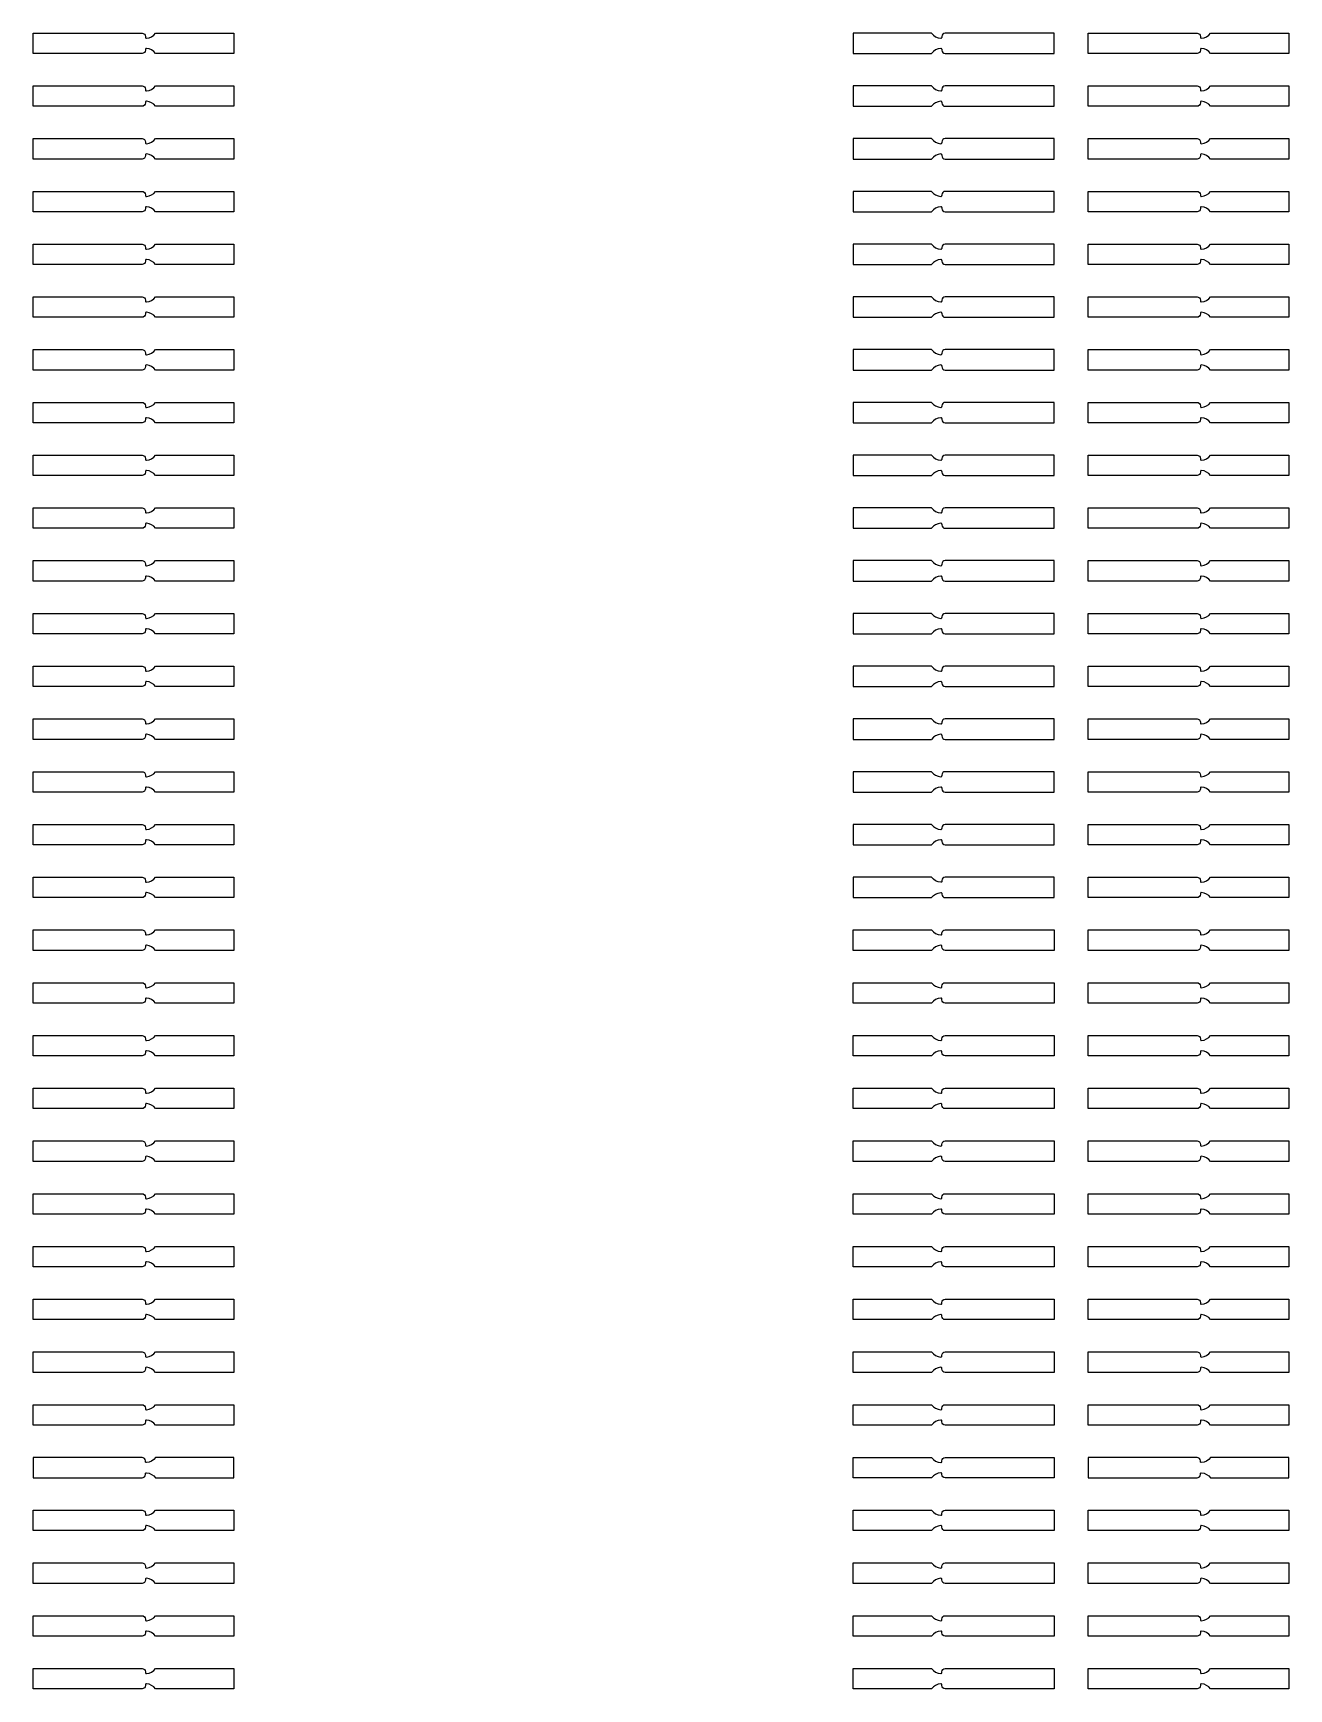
# Model space of a CAD drawing. Extents: x 15393 to 105743, y 58698 to 87977.
# Drawn here: x 56979.3 to 57348.3, y 59186.5 to 59673 of the extents above; entities that cross this region are included whole.
import ezdxf

# ---------------------------------------------------------------- set-up
doc = ezdxf.new("R2010")
doc.units = 13
doc.header["$MEASUREMENT"] = 0
doc.layers.add('Trap Layer', color=80, linetype='Continuous')

# ---------------------------------------------------------------- blocks, each defined once
blk = doc.blocks.new('*U127')
at = {"layer": 'Trap Layer'}
for p, q in [((2.5, 3), (-29.5, 3)), ((-29.5, 3), (-29.5, -3)), ((3.5, 1.76), (3.5, 2)), ((29.5, 3), (6.5, 3)), ((29.5, -3), (29.5, 3)), ((-29.5, -3), (2.5, -3)), ((3.5, -2), (3.5, -1.76)), ((6.5, -3), (29.5, -3))]:
    blk.add_line(p, q, dxfattribs=at)
for centre, radius, start, end in [((2.5, 2), 1, 0, 90), ((3.75, 1.76), 0.25, 180, 274.096), ((3.5, 5.25), 3.75, 274.096, 323.1301), ((2.5, -2), 1, 270, 0), ((3.75, -1.76), 0.25, 85.904, 180), ((3.5, -5.25), 3.75, 36.8699, 85.904)]:
    blk.add_arc(centre, radius, start, end, dxfattribs=at)
blk = doc.blocks.new('*U126')
at = {"layer": 'Trap Layer', "color": 0, "linetype": 'ByBlock', "lineweight": -2, "transparency": 16777216}
for p in [(0, 0), (0, -15.5), (0, -31), (0, -46.5), (0, -62), (0, -77.5), (0, -93), (0, -108.5), (0, -124), (0, -139.5), (0, -155), (0, -170.5), (0, -186), (0, -201.5), (0, -217), (0, -232.5)]:
    blk.add_blockref('*U127', p, dxfattribs=at)

msp = doc.modelspace()

# ---------------------------------------------------------------- linework, layer by layer
at = {"layer": 'Trap Layer'}
for points in [[(57012.58, 59671.54, 0.217277), (57015.31, 59673.03), (57038.31, 59673.03), (57038.31, 59667.03), (57015.31, 59667.03, 0.217277), (57012.58, 59668.52, 0.435311), (57012.31, 59668.27), (57012.31, 59668.03, -0.414214), (57011.31, 59667.03), (56979.31, 59667.03), (56979.31, 59673.03), (57011.31, 59673.03, -0.414214), (57012.31, 59672.03), (57012.31, 59671.79, 0.435311)], [(57322.58, 59671.54, 0.217277), (57325.31, 59673.03), (57348.31, 59673.03), (57348.31, 59667.03), (57325.31, 59667.03, 0.217277), (57322.58, 59668.52, 0.435311), (57322.31, 59668.27), (57322.31, 59668.03, -0.414214), (57321.31, 59667.03), (57289.31, 59667.03), (57289.31, 59673.03), (57321.31, 59673.03, -0.414214), (57322.31, 59672.03), (57322.31, 59671.79, 0.435311)], [(57012.58, 59656.04, 0.217277), (57015.31, 59657.53), (57038.31, 59657.53), (57038.31, 59651.53), (57015.31, 59651.53, 0.217277), (57012.58, 59653.02, 0.435311), (57012.31, 59652.77), (57012.31, 59652.53, -0.414214), (57011.31, 59651.53), (56979.31, 59651.53), (56979.31, 59657.53), (57011.31, 59657.53, -0.414214), (57012.31, 59656.53), (57012.31, 59656.29, 0.435311)], [(57322.58, 59656.04, 0.217277), (57325.31, 59657.53), (57348.31, 59657.53), (57348.31, 59651.53), (57325.31, 59651.53, 0.217277), (57322.58, 59653.02, 0.435311), (57322.31, 59652.77), (57322.31, 59652.53, -0.414214), (57321.31, 59651.53), (57289.31, 59651.53), (57289.31, 59657.53), (57321.31, 59657.53, -0.414214), (57322.31, 59656.53), (57322.31, 59656.29, 0.435311)], [(57012.58, 59640.54, 0.217277), (57015.31, 59642.03), (57038.31, 59642.03), (57038.31, 59636.03), (57015.31, 59636.03, 0.217277), (57012.58, 59637.52, 0.435311), (57012.31, 59637.27), (57012.31, 59637.03, -0.414214), (57011.31, 59636.03), (56979.31, 59636.03), (56979.31, 59642.03), (57011.31, 59642.03, -0.414214), (57012.31, 59641.03), (57012.31, 59640.79, 0.435311)], [(57322.58, 59640.54, 0.217277), (57325.31, 59642.03), (57348.31, 59642.03), (57348.31, 59636.03), (57325.31, 59636.03, 0.217277), (57322.58, 59637.52, 0.435311), (57322.31, 59637.27), (57322.31, 59637.03, -0.414214), (57321.31, 59636.03), (57289.31, 59636.03), (57289.31, 59642.03), (57321.31, 59642.03, -0.414214), (57322.31, 59641.03), (57322.31, 59640.79, 0.435311)], [(57012.58, 59625.04, 0.217277), (57015.31, 59626.53), (57038.31, 59626.53), (57038.31, 59620.53), (57015.31, 59620.53, 0.217277), (57012.58, 59622.02, 0.435311), (57012.31, 59621.77), (57012.31, 59621.53, -0.414214), (57011.31, 59620.53), (56979.31, 59620.53), (56979.31, 59626.53), (57011.31, 59626.53, -0.414214), (57012.31, 59625.53), (57012.31, 59625.29, 0.435311)], [(57322.58, 59625.04, 0.217277), (57325.31, 59626.53), (57348.31, 59626.53), (57348.31, 59620.53), (57325.31, 59620.53, 0.217277), (57322.58, 59622.02, 0.435311), (57322.31, 59621.77), (57322.31, 59621.53, -0.414214), (57321.31, 59620.53), (57289.31, 59620.53), (57289.31, 59626.53), (57321.31, 59626.53, -0.414214), (57322.31, 59625.53), (57322.31, 59625.29, 0.435311)], [(57012.58, 59609.54, 0.217277), (57015.31, 59611.03), (57038.31, 59611.03), (57038.31, 59605.03), (57015.31, 59605.03, 0.217277), (57012.58, 59606.52, 0.435311), (57012.31, 59606.27), (57012.31, 59606.03, -0.414214), (57011.31, 59605.03), (56979.31, 59605.03), (56979.31, 59611.03), (57011.31, 59611.03, -0.414214), (57012.31, 59610.03), (57012.31, 59609.79, 0.435311)], [(57322.58, 59609.54, 0.217277), (57325.31, 59611.03), (57348.31, 59611.03), (57348.31, 59605.03), (57325.31, 59605.03, 0.217277), (57322.58, 59606.52, 0.435311), (57322.31, 59606.27), (57322.31, 59606.03, -0.414214), (57321.31, 59605.03), (57289.31, 59605.03), (57289.31, 59611.03), (57321.31, 59611.03, -0.414214), (57322.31, 59610.03), (57322.31, 59609.79, 0.435311)], [(57012.58, 59594.04, 0.217277), (57015.31, 59595.53), (57038.31, 59595.53), (57038.31, 59589.53), (57015.31, 59589.53, 0.217277), (57012.58, 59591.02, 0.435311), (57012.31, 59590.77), (57012.31, 59590.53, -0.414214), (57011.31, 59589.53), (56979.31, 59589.53), (56979.31, 59595.53), (57011.31, 59595.53, -0.414214), (57012.31, 59594.53), (57012.31, 59594.29, 0.435311)], [(57322.58, 59594.04, 0.217277), (57325.31, 59595.53), (57348.31, 59595.53), (57348.31, 59589.53), (57325.31, 59589.53, 0.217277), (57322.58, 59591.02, 0.435311), (57322.31, 59590.77), (57322.31, 59590.53, -0.414214), (57321.31, 59589.53), (57289.31, 59589.53), (57289.31, 59595.53), (57321.31, 59595.53, -0.414214), (57322.31, 59594.53), (57322.31, 59594.29, 0.435311)], [(57012.58, 59578.54, 0.217277), (57015.31, 59580.03), (57038.31, 59580.03), (57038.31, 59574.03), (57015.31, 59574.03, 0.217277), (57012.58, 59575.52, 0.435311), (57012.31, 59575.27), (57012.31, 59575.03, -0.414214), (57011.31, 59574.03), (56979.31, 59574.03), (56979.31, 59580.03), (57011.31, 59580.03, -0.414214), (57012.31, 59579.03), (57012.31, 59578.79, 0.435311)], [(57322.58, 59578.54, 0.217277), (57325.31, 59580.03), (57348.31, 59580.03), (57348.31, 59574.03), (57325.31, 59574.03, 0.217277), (57322.58, 59575.52, 0.435311), (57322.31, 59575.27), (57322.31, 59575.03, -0.414214), (57321.31, 59574.03), (57289.31, 59574.03), (57289.31, 59580.03), (57321.31, 59580.03, -0.414214), (57322.31, 59579.03), (57322.31, 59578.79, 0.435311)], [(57012.58, 59563.04, 0.217277), (57015.31, 59564.53), (57038.31, 59564.53), (57038.31, 59558.53), (57015.31, 59558.53, 0.217277), (57012.58, 59560.02, 0.435311), (57012.31, 59559.77), (57012.31, 59559.53, -0.414214), (57011.31, 59558.53), (56979.31, 59558.53), (56979.31, 59564.53), (57011.31, 59564.53, -0.414214), (57012.31, 59563.53), (57012.31, 59563.29, 0.435311)], [(57322.58, 59563.04, 0.217277), (57325.31, 59564.53), (57348.31, 59564.53), (57348.31, 59558.53), (57325.31, 59558.53, 0.217277), (57322.58, 59560.02, 0.435311), (57322.31, 59559.77), (57322.31, 59559.53, -0.414214), (57321.31, 59558.53), (57289.31, 59558.53), (57289.31, 59564.53), (57321.31, 59564.53, -0.414214), (57322.31, 59563.53), (57322.31, 59563.29, 0.435311)], [(57012.58, 59547.54, 0.217277), (57015.31, 59549.03), (57038.31, 59549.03), (57038.31, 59543.03), (57015.31, 59543.03, 0.217277), (57012.58, 59544.52, 0.435311), (57012.31, 59544.27), (57012.31, 59544.03, -0.414214), (57011.31, 59543.03), (56979.31, 59543.03), (56979.31, 59549.03), (57011.31, 59549.03, -0.414214), (57012.31, 59548.03), (57012.31, 59547.79, 0.435311)], [(57322.58, 59547.54, 0.217277), (57325.31, 59549.03), (57348.31, 59549.03), (57348.31, 59543.03), (57325.31, 59543.03, 0.217277), (57322.58, 59544.52, 0.435311), (57322.31, 59544.27), (57322.31, 59544.03, -0.414214), (57321.31, 59543.03), (57289.31, 59543.03), (57289.31, 59549.03), (57321.31, 59549.03, -0.414214), (57322.31, 59548.03), (57322.31, 59547.79, 0.435311)], [(57012.58, 59532.04, 0.217277), (57015.31, 59533.53), (57038.31, 59533.53), (57038.31, 59527.53), (57015.31, 59527.53, 0.217277), (57012.58, 59529.02, 0.435311), (57012.31, 59528.77), (57012.31, 59528.53, -0.414214), (57011.31, 59527.53), (56979.31, 59527.53), (56979.31, 59533.53), (57011.31, 59533.53, -0.414214), (57012.31, 59532.53), (57012.31, 59532.29, 0.435311)], [(57322.58, 59532.04, 0.217277), (57325.31, 59533.53), (57348.31, 59533.53), (57348.31, 59527.53), (57325.31, 59527.53, 0.217277), (57322.58, 59529.02, 0.435311), (57322.31, 59528.77), (57322.31, 59528.53, -0.414214), (57321.31, 59527.53), (57289.31, 59527.53), (57289.31, 59533.53), (57321.31, 59533.53, -0.414214), (57322.31, 59532.53), (57322.31, 59532.29, 0.435311)], [(57012.58, 59516.54, 0.217277), (57015.31, 59518.03), (57038.31, 59518.03), (57038.31, 59512.03), (57015.31, 59512.03, 0.217277), (57012.58, 59513.52, 0.435311), (57012.31, 59513.27), (57012.31, 59513.03, -0.414214), (57011.31, 59512.03), (56979.31, 59512.03), (56979.31, 59518.03), (57011.31, 59518.03, -0.414214), (57012.31, 59517.03), (57012.31, 59516.79, 0.435311)], [(57322.58, 59516.54, 0.217277), (57325.31, 59518.03), (57348.31, 59518.03), (57348.31, 59512.03), (57325.31, 59512.03, 0.217277), (57322.58, 59513.52, 0.435311), (57322.31, 59513.27), (57322.31, 59513.03, -0.414214), (57321.31, 59512.03), (57289.31, 59512.03), (57289.31, 59518.03), (57321.31, 59518.03, -0.414214), (57322.31, 59517.03), (57322.31, 59516.79, 0.435311)], [(57012.58, 59501.04, 0.217277), (57015.31, 59502.53), (57038.31, 59502.53), (57038.31, 59496.53), (57015.31, 59496.53, 0.217277), (57012.58, 59498.02, 0.435311), (57012.31, 59497.77), (57012.31, 59497.53, -0.414214), (57011.31, 59496.53), (56979.31, 59496.53), (56979.31, 59502.53), (57011.31, 59502.53, -0.414214), (57012.31, 59501.53), (57012.31, 59501.29, 0.435311)], [(57322.58, 59501.04, 0.217277), (57325.31, 59502.53), (57348.31, 59502.53), (57348.31, 59496.53), (57325.31, 59496.53, 0.217277), (57322.58, 59498.02, 0.435311), (57322.31, 59497.77), (57322.31, 59497.53, -0.414214), (57321.31, 59496.53), (57289.31, 59496.53), (57289.31, 59502.53), (57321.31, 59502.53, -0.414214), (57322.31, 59501.53), (57322.31, 59501.29, 0.435311)], [(57012.58, 59485.54, 0.217277), (57015.31, 59487.03), (57038.31, 59487.03), (57038.31, 59481.03), (57015.31, 59481.03, 0.217277), (57012.58, 59482.52, 0.435311), (57012.31, 59482.27), (57012.31, 59482.03, -0.414214), (57011.31, 59481.03), (56979.31, 59481.03), (56979.31, 59487.03), (57011.31, 59487.03, -0.414214), (57012.31, 59486.03), (57012.31, 59485.79, 0.435311)], [(57322.58, 59485.54, 0.217277), (57325.31, 59487.03), (57348.31, 59487.03), (57348.31, 59481.03), (57325.31, 59481.03, 0.217277), (57322.58, 59482.52, 0.435311), (57322.31, 59482.27), (57322.31, 59482.03, -0.414214), (57321.31, 59481.03), (57289.31, 59481.03), (57289.31, 59487.03), (57321.31, 59487.03, -0.414214), (57322.31, 59486.03), (57322.31, 59485.79, 0.435311)], [(57012.58, 59470.04, 0.217277), (57015.31, 59471.53), (57038.31, 59471.53), (57038.31, 59465.53), (57015.31, 59465.53, 0.217277), (57012.58, 59467.02, 0.435311), (57012.31, 59466.77), (57012.31, 59466.53, -0.414214), (57011.31, 59465.53), (56979.31, 59465.53), (56979.31, 59471.53), (57011.31, 59471.53, -0.414214), (57012.31, 59470.53), (57012.31, 59470.29, 0.435311)], [(57322.58, 59470.04, 0.217277), (57325.31, 59471.53), (57348.31, 59471.53), (57348.31, 59465.53), (57325.31, 59465.53, 0.217277), (57322.58, 59467.02, 0.435311), (57322.31, 59466.77), (57322.31, 59466.53, -0.414214), (57321.31, 59465.53), (57289.31, 59465.53), (57289.31, 59471.53), (57321.31, 59471.53, -0.414214), (57322.31, 59470.53), (57322.31, 59470.29, 0.435311)], [(57012.58, 59454.54, 0.217277), (57015.31, 59456.03), (57038.31, 59456.03), (57038.31, 59450.03), (57015.31, 59450.03, 0.217277), (57012.58, 59451.52, 0.435311), (57012.31, 59451.27), (57012.31, 59451.03, -0.414214), (57011.31, 59450.03), (56979.31, 59450.03), (56979.31, 59456.03), (57011.31, 59456.03, -0.414214), (57012.31, 59455.03), (57012.31, 59454.79, 0.435311)], [(57322.58, 59454.54, 0.217277), (57325.31, 59456.03), (57348.31, 59456.03), (57348.31, 59450.03), (57325.31, 59450.03, 0.217277), (57322.58, 59451.52, 0.435311), (57322.31, 59451.27), (57322.31, 59451.03, -0.414214), (57321.31, 59450.03), (57289.31, 59450.03), (57289.31, 59456.03), (57321.31, 59456.03, -0.414214), (57322.31, 59455.03), (57322.31, 59454.79, 0.435311)], [(57012.58, 59439.04, 0.217277), (57015.31, 59440.53), (57038.31, 59440.53), (57038.31, 59434.53), (57015.31, 59434.53, 0.217277), (57012.58, 59436.02, 0.435311), (57012.31, 59435.77), (57012.31, 59435.53, -0.414214), (57011.31, 59434.53), (56979.31, 59434.53), (56979.31, 59440.53), (57011.31, 59440.53, -0.414214), (57012.31, 59439.53), (57012.31, 59439.29, 0.435311)], [(57322.58, 59439.04, 0.217277), (57325.31, 59440.53), (57348.31, 59440.53), (57348.31, 59434.53), (57325.31, 59434.53, 0.217277), (57322.58, 59436.02, 0.435311), (57322.31, 59435.77), (57322.31, 59435.53, -0.414214), (57321.31, 59434.53), (57289.31, 59434.53), (57289.31, 59440.53), (57321.31, 59440.53, -0.414214), (57322.31, 59439.53), (57322.31, 59439.29, 0.435311)], [(57012.58, 59423.54, 0.217277), (57015.31, 59425.03), (57038.31, 59425.03), (57038.31, 59419.03), (57015.31, 59419.03, 0.217277), (57012.58, 59420.52, 0.435311), (57012.31, 59420.27), (57012.31, 59420.03, -0.414214), (57011.31, 59419.03), (56979.31, 59419.03), (56979.31, 59425.03), (57011.31, 59425.03, -0.414214), (57012.31, 59424.03), (57012.31, 59423.79, 0.435311)], [(57246.31, 59423.79, -0.435311), (57246.04, 59423.54, -0.217277), (57243.31, 59425.03), (57220.31, 59425.03), (57220.31, 59419.03), (57243.31, 59419.03, -0.217277), (57246.04, 59420.52, -0.435311), (57246.31, 59420.27), (57246.31, 59420.03, 0.414214), (57247.31, 59419.03), (57279.31, 59419.03), (57279.31, 59425.03), (57247.31, 59425.03, 0.414214), (57246.31, 59424.03)], [(57322.58, 59423.54, 0.217277), (57325.31, 59425.03), (57348.31, 59425.03), (57348.31, 59419.03), (57325.31, 59419.03, 0.217277), (57322.58, 59420.52, 0.435311), (57322.31, 59420.27), (57322.31, 59420.03, -0.414214), (57321.31, 59419.03), (57289.31, 59419.03), (57289.31, 59425.03), (57321.31, 59425.03, -0.414214), (57322.31, 59424.03), (57322.31, 59423.79, 0.435311)], [(57012.58, 59408.04, 0.217277), (57015.31, 59409.53), (57038.31, 59409.53), (57038.31, 59403.53), (57015.31, 59403.53, 0.217277), (57012.58, 59405.02, 0.435311), (57012.31, 59404.77), (57012.31, 59404.53, -0.414214), (57011.31, 59403.53), (56979.31, 59403.53), (56979.31, 59409.53), (57011.31, 59409.53, -0.414214), (57012.31, 59408.53), (57012.31, 59408.29, 0.435311)], [(57246.04, 59405.02, 0.217277), (57243.31, 59403.53), (57220.31, 59403.53), (57220.31, 59409.53), (57243.31, 59409.53, 0.217277), (57246.04, 59408.04, 0.435311), (57246.31, 59408.29), (57246.31, 59408.53, -0.414214), (57247.31, 59409.53), (57279.31, 59409.53), (57279.31, 59403.53), (57247.31, 59403.53, -0.414214), (57246.31, 59404.53), (57246.31, 59404.77, 0.435311)], [(57322.58, 59408.04, 0.217277), (57325.31, 59409.53), (57348.31, 59409.53), (57348.31, 59403.53), (57325.31, 59403.53, 0.217277), (57322.58, 59405.02, 0.435311), (57322.31, 59404.77), (57322.31, 59404.53, -0.414214), (57321.31, 59403.53), (57289.31, 59403.53), (57289.31, 59409.53), (57321.31, 59409.53, -0.414214), (57322.31, 59408.53), (57322.31, 59408.29, 0.435311)], [(57012.58, 59392.54, 0.217277), (57015.31, 59394.03), (57038.31, 59394.03), (57038.31, 59388.03), (57015.31, 59388.03, 0.217277), (57012.58, 59389.52, 0.435311), (57012.31, 59389.27), (57012.31, 59389.03, -0.414214), (57011.31, 59388.03), (56979.31, 59388.03), (56979.31, 59394.03), (57011.31, 59394.03, -0.414214), (57012.31, 59393.03), (57012.31, 59392.79, 0.435311)], [(57246.04, 59389.52, 0.217277), (57243.31, 59388.03), (57220.31, 59388.03), (57220.31, 59394.03), (57243.31, 59394.03, 0.217277), (57246.04, 59392.54, 0.435311), (57246.31, 59392.79), (57246.31, 59393.03, -0.414214), (57247.31, 59394.03), (57279.31, 59394.03), (57279.31, 59388.03), (57247.31, 59388.03, -0.414214), (57246.31, 59389.03), (57246.31, 59389.27, 0.435311)], [(57322.58, 59392.54, 0.217277), (57325.31, 59394.03), (57348.31, 59394.03), (57348.31, 59388.03), (57325.31, 59388.03, 0.217277), (57322.58, 59389.52, 0.435311), (57322.31, 59389.27), (57322.31, 59389.03, -0.414214), (57321.31, 59388.03), (57289.31, 59388.03), (57289.31, 59394.03), (57321.31, 59394.03, -0.414214), (57322.31, 59393.03), (57322.31, 59392.79, 0.435311)], [(57012.58, 59377.04, 0.217277), (57015.31, 59378.53), (57038.31, 59378.53), (57038.31, 59372.53), (57015.31, 59372.53, 0.217277), (57012.58, 59374.02, 0.435311), (57012.31, 59373.77), (57012.31, 59373.53, -0.414214), (57011.31, 59372.53), (56979.31, 59372.53), (56979.31, 59378.53), (57011.31, 59378.53, -0.414214), (57012.31, 59377.53), (57012.31, 59377.29, 0.435311)], [(57246.04, 59374.02, 0.217277), (57243.31, 59372.53), (57220.31, 59372.53), (57220.31, 59378.53), (57243.31, 59378.53, 0.217277), (57246.04, 59377.04, 0.435311), (57246.31, 59377.29), (57246.31, 59377.53, -0.414214), (57247.31, 59378.53), (57279.31, 59378.53), (57279.31, 59372.53), (57247.31, 59372.53, -0.414214), (57246.31, 59373.53), (57246.31, 59373.77, 0.435311)], [(57322.58, 59377.04, 0.217277), (57325.31, 59378.53), (57348.31, 59378.53), (57348.31, 59372.53), (57325.31, 59372.53, 0.217277), (57322.58, 59374.02, 0.435311), (57322.31, 59373.77), (57322.31, 59373.53, -0.414214), (57321.31, 59372.53), (57289.31, 59372.53), (57289.31, 59378.53), (57321.31, 59378.53, -0.414214), (57322.31, 59377.53), (57322.31, 59377.29, 0.435311)], [(57012.58, 59361.54, 0.217277), (57015.31, 59363.03), (57038.31, 59363.03), (57038.31, 59357.03), (57015.31, 59357.03, 0.217277), (57012.58, 59358.52, 0.435311), (57012.31, 59358.27), (57012.31, 59358.03, -0.414214), (57011.31, 59357.03), (56979.31, 59357.03), (56979.31, 59363.03), (57011.31, 59363.03, -0.414214), (57012.31, 59362.03), (57012.31, 59361.79, 0.435311)], [(57246.04, 59358.52, 0.217277), (57243.31, 59357.03), (57220.31, 59357.03), (57220.31, 59363.03), (57243.31, 59363.03, 0.217277), (57246.04, 59361.54, 0.435311), (57246.31, 59361.79), (57246.31, 59362.03, -0.414214), (57247.31, 59363.03), (57279.31, 59363.03), (57279.31, 59357.03), (57247.31, 59357.03, -0.414214), (57246.31, 59358.03), (57246.31, 59358.27, 0.435311)], [(57322.58, 59361.54, 0.217277), (57325.31, 59363.03), (57348.31, 59363.03), (57348.31, 59357.03), (57325.31, 59357.03, 0.217277), (57322.58, 59358.52, 0.435311), (57322.31, 59358.27), (57322.31, 59358.03, -0.414214), (57321.31, 59357.03), (57289.31, 59357.03), (57289.31, 59363.03), (57321.31, 59363.03, -0.414214), (57322.31, 59362.03), (57322.31, 59361.79, 0.435311)], [(57012.58, 59346.04, 0.217277), (57015.31, 59347.53), (57038.31, 59347.53), (57038.31, 59341.53), (57015.31, 59341.53, 0.217277), (57012.58, 59343.02, 0.435311), (57012.31, 59342.77), (57012.31, 59342.53, -0.414214), (57011.31, 59341.53), (56979.31, 59341.53), (56979.31, 59347.53), (57011.31, 59347.53, -0.414214), (57012.31, 59346.53), (57012.31, 59346.29, 0.435311)], [(57246.04, 59343.02, 0.217277), (57243.31, 59341.53), (57220.31, 59341.53), (57220.31, 59347.53), (57243.31, 59347.53, 0.217277), (57246.04, 59346.04, 0.435311), (57246.31, 59346.29), (57246.31, 59346.53, -0.414214), (57247.31, 59347.53), (57279.31, 59347.53), (57279.31, 59341.53), (57247.31, 59341.53, -0.414214), (57246.31, 59342.53), (57246.31, 59342.77, 0.435311)], [(57322.58, 59346.04, 0.217277), (57325.31, 59347.53), (57348.31, 59347.53), (57348.31, 59341.53), (57325.31, 59341.53, 0.217277), (57322.58, 59343.02, 0.435311), (57322.31, 59342.77), (57322.31, 59342.53, -0.414214), (57321.31, 59341.53), (57289.31, 59341.53), (57289.31, 59347.53), (57321.31, 59347.53, -0.414214), (57322.31, 59346.53), (57322.31, 59346.29, 0.435311)], [(57012.58, 59330.54, 0.217277), (57015.31, 59332.03), (57038.31, 59332.03), (57038.31, 59326.03), (57015.31, 59326.03, 0.217277), (57012.58, 59327.52, 0.435311), (57012.31, 59327.27), (57012.31, 59327.03, -0.414214), (57011.31, 59326.03), (56979.31, 59326.03), (56979.31, 59332.03), (57011.31, 59332.03, -0.414214), (57012.31, 59331.03), (57012.31, 59330.79, 0.435311)], [(57246.04, 59327.52, 0.217277), (57243.31, 59326.03), (57220.31, 59326.03), (57220.31, 59332.03), (57243.31, 59332.03, 0.217277), (57246.04, 59330.54, 0.435311), (57246.31, 59330.79), (57246.31, 59331.03, -0.414214), (57247.31, 59332.03), (57279.31, 59332.03), (57279.31, 59326.03), (57247.31, 59326.03, -0.414214), (57246.31, 59327.03), (57246.31, 59327.27, 0.435311)], [(57322.58, 59330.54, 0.217277), (57325.31, 59332.03), (57348.31, 59332.03), (57348.31, 59326.03), (57325.31, 59326.03, 0.217277), (57322.58, 59327.52, 0.435311), (57322.31, 59327.27), (57322.31, 59327.03, -0.414214), (57321.31, 59326.03), (57289.31, 59326.03), (57289.31, 59332.03), (57321.31, 59332.03, -0.414214), (57322.31, 59331.03), (57322.31, 59330.79, 0.435311)], [(57012.58, 59315.04, 0.217277), (57015.31, 59316.53), (57038.31, 59316.53), (57038.31, 59310.53), (57015.31, 59310.53, 0.217277), (57012.58, 59312.02, 0.435311), (57012.31, 59311.77), (57012.31, 59311.53, -0.414214), (57011.31, 59310.53), (56979.31, 59310.53), (56979.31, 59316.53), (57011.31, 59316.53, -0.414214), (57012.31, 59315.53), (57012.31, 59315.29, 0.435311)], [(57246.04, 59312.02, 0.217277), (57243.31, 59310.53), (57220.31, 59310.53), (57220.31, 59316.53), (57243.31, 59316.53, 0.217277), (57246.04, 59315.04, 0.435311), (57246.31, 59315.29), (57246.31, 59315.53, -0.414214), (57247.31, 59316.53), (57279.31, 59316.53), (57279.31, 59310.53), (57247.31, 59310.53, -0.414214), (57246.31, 59311.53), (57246.31, 59311.77, 0.435311)], [(57322.58, 59315.04, 0.217277), (57325.31, 59316.53), (57348.31, 59316.53), (57348.31, 59310.53), (57325.31, 59310.53, 0.217277), (57322.58, 59312.02, 0.435311), (57322.31, 59311.77), (57322.31, 59311.53, -0.414214), (57321.31, 59310.53), (57289.31, 59310.53), (57289.31, 59316.53), (57321.31, 59316.53, -0.414214), (57322.31, 59315.53), (57322.31, 59315.29, 0.435311)], [(57012.58, 59299.54, 0.217277), (57015.31, 59301.03), (57038.31, 59301.03), (57038.31, 59295.03), (57015.31, 59295.03, 0.217277), (57012.58, 59296.52, 0.435311), (57012.31, 59296.27), (57012.31, 59296.03, -0.414214), (57011.31, 59295.03), (56979.31, 59295.03), (56979.31, 59301.03), (57011.31, 59301.03, -0.414214), (57012.31, 59300.03), (57012.31, 59299.79, 0.435311)], [(57246.04, 59296.52, 0.217277), (57243.31, 59295.03), (57220.31, 59295.03), (57220.31, 59301.03), (57243.31, 59301.03, 0.217277), (57246.04, 59299.54, 0.435311), (57246.31, 59299.79), (57246.31, 59300.03, -0.414214), (57247.31, 59301.03), (57279.31, 59301.03), (57279.31, 59295.03), (57247.31, 59295.03, -0.414214), (57246.31, 59296.03), (57246.31, 59296.27, 0.435311)], [(57322.58, 59299.54, 0.217277), (57325.31, 59301.03), (57348.31, 59301.03), (57348.31, 59295.03), (57325.31, 59295.03, 0.217277), (57322.58, 59296.52, 0.435311), (57322.31, 59296.27), (57322.31, 59296.03, -0.414214), (57321.31, 59295.03), (57289.31, 59295.03), (57289.31, 59301.03), (57321.31, 59301.03, -0.414214), (57322.31, 59300.03), (57322.31, 59299.79, 0.435311)], [(57012.58, 59284.04, 0.217277), (57015.31, 59285.53), (57038.31, 59285.53), (57038.31, 59279.53), (57015.31, 59279.53, 0.217277), (57012.58, 59281.02, 0.435311), (57012.31, 59280.77), (57012.31, 59280.53, -0.414214), (57011.31, 59279.53), (56979.31, 59279.53), (56979.31, 59285.53), (57011.31, 59285.53, -0.414214), (57012.31, 59284.53), (57012.31, 59284.29, 0.435311)], [(57246.04, 59281.02, 0.217277), (57243.31, 59279.53), (57220.31, 59279.53), (57220.31, 59285.53), (57243.31, 59285.53, 0.217277), (57246.04, 59284.04, 0.435311), (57246.31, 59284.29), (57246.31, 59284.53, -0.414214), (57247.31, 59285.53), (57279.31, 59285.53), (57279.31, 59279.53), (57247.31, 59279.53, -0.414214), (57246.31, 59280.53), (57246.31, 59280.77, 0.435311)], [(57322.58, 59284.04, 0.217277), (57325.31, 59285.53), (57348.31, 59285.53), (57348.31, 59279.53), (57325.31, 59279.53, 0.217277), (57322.58, 59281.02, 0.435311), (57322.31, 59280.77), (57322.31, 59280.53, -0.414214), (57321.31, 59279.53), (57289.31, 59279.53), (57289.31, 59285.53), (57321.31, 59285.53, -0.414214), (57322.31, 59284.53), (57322.31, 59284.29, 0.435311)], [(57012.58, 59268.54, 0.217277), (57015.31, 59270.03), (57038.31, 59270.03), (57038.31, 59264.03), (57015.31, 59264.03, 0.217277), (57012.58, 59265.52, 0.435311), (57012.31, 59265.27), (57012.31, 59265.03, -0.414214), (57011.31, 59264.03), (56979.31, 59264.03), (56979.31, 59270.03), (57011.31, 59270.03, -0.414214), (57012.31, 59269.03), (57012.31, 59268.79, 0.435311)], [(57246.04, 59265.52, 0.217277), (57243.31, 59264.03), (57220.31, 59264.03), (57220.31, 59270.03), (57243.31, 59270.03, 0.217277), (57246.04, 59268.54, 0.435311), (57246.31, 59268.79), (57246.31, 59269.03, -0.414214), (57247.31, 59270.03), (57279.31, 59270.03), (57279.31, 59264.03), (57247.31, 59264.03, -0.414214), (57246.31, 59265.03), (57246.31, 59265.27, 0.435311)], [(57322.58, 59268.54, 0.217277), (57325.31, 59270.03), (57348.31, 59270.03), (57348.31, 59264.03), (57325.31, 59264.03, 0.217277), (57322.58, 59265.52, 0.435311), (57322.31, 59265.27), (57322.31, 59265.03, -0.414214), (57321.31, 59264.03), (57289.31, 59264.03), (57289.31, 59270.03), (57321.31, 59270.03, -0.414214), (57322.31, 59269.03), (57322.31, 59268.79, 0.435311)], [(57012.58, 59250.02, -0.217277), (57015.31, 59248.53), (57038.31, 59248.53), (57038.31, 59254.53), (57015.31, 59254.53, -0.217277), (57012.58, 59253.04, -0.435311), (57012.31, 59253.29), (57012.31, 59253.53, 0.414214), (57011.31, 59254.53), (56979.31, 59254.53), (56979.31, 59248.53), (57011.31, 59248.53, 0.414214), (57012.31, 59249.53), (57012.31, 59249.77, -0.435311)], [(57246.04, 59250.02, 0.217277), (57243.31, 59248.53), (57220.31, 59248.53), (57220.31, 59254.53), (57243.31, 59254.53, 0.217277), (57246.04, 59253.04, 0.435311), (57246.31, 59253.29), (57246.31, 59253.53, -0.414214), (57247.31, 59254.53), (57279.31, 59254.53), (57279.31, 59248.53), (57247.31, 59248.53, -0.414214), (57246.31, 59249.53), (57246.31, 59249.77, 0.435311)], [(57322.58, 59250.02, -0.217277), (57325.31, 59248.53), (57348.31, 59248.53), (57348.31, 59254.53), (57325.31, 59254.53, -0.217277), (57322.58, 59253.04, -0.435311), (57322.31, 59253.29), (57322.31, 59253.53, 0.414214), (57321.31, 59254.53), (57289.31, 59254.53), (57289.31, 59248.53), (57321.31, 59248.53, 0.414214), (57322.31, 59249.53), (57322.31, 59249.77, -0.435311)], [(57012.58, 59237.54, 0.217277), (57015.31, 59239.03), (57038.31, 59239.03), (57038.31, 59233.03), (57015.31, 59233.03, 0.217277), (57012.58, 59234.52, 0.435311), (57012.31, 59234.27), (57012.31, 59234.03, -0.414214), (57011.31, 59233.03), (56979.31, 59233.03), (56979.31, 59239.03), (57011.31, 59239.03, -0.414214), (57012.31, 59238.03), (57012.31, 59237.79, 0.435311)], [(57246.04, 59234.52, 0.217277), (57243.31, 59233.03), (57220.31, 59233.03), (57220.31, 59239.03), (57243.31, 59239.03, 0.217277), (57246.04, 59237.54, 0.435311), (57246.31, 59237.79), (57246.31, 59238.03, -0.414214), (57247.31, 59239.03), (57279.31, 59239.03), (57279.31, 59233.03), (57247.31, 59233.03, -0.414214), (57246.31, 59234.03), (57246.31, 59234.27, 0.435311)], [(57322.58, 59237.54, 0.217277), (57325.31, 59239.03), (57348.31, 59239.03), (57348.31, 59233.03), (57325.31, 59233.03, 0.217277), (57322.58, 59234.52, 0.435311), (57322.31, 59234.27), (57322.31, 59234.03, -0.414214), (57321.31, 59233.03), (57289.31, 59233.03), (57289.31, 59239.03), (57321.31, 59239.03, -0.414214), (57322.31, 59238.03), (57322.31, 59237.79, 0.435311)], [(57012.58, 59222.04, 0.217277), (57015.31, 59223.53), (57038.31, 59223.53), (57038.31, 59217.53), (57015.31, 59217.53, 0.217277), (57012.58, 59219.02, 0.435311), (57012.31, 59218.77), (57012.31, 59218.53, -0.414214), (57011.31, 59217.53), (56979.31, 59217.53), (56979.31, 59223.53), (57011.31, 59223.53, -0.414214), (57012.31, 59222.53), (57012.31, 59222.29, 0.435311)], [(57246.04, 59219.02, 0.217277), (57243.31, 59217.53), (57220.31, 59217.53), (57220.31, 59223.53), (57243.31, 59223.53, 0.217277), (57246.04, 59222.04, 0.435311), (57246.31, 59222.29), (57246.31, 59222.53, -0.414214), (57247.31, 59223.53), (57279.31, 59223.53), (57279.31, 59217.53), (57247.31, 59217.53, -0.414214), (57246.31, 59218.53), (57246.31, 59218.77, 0.435311)], [(57322.58, 59222.04, 0.217277), (57325.31, 59223.53), (57348.31, 59223.53), (57348.31, 59217.53), (57325.31, 59217.53, 0.217277), (57322.58, 59219.02, 0.435311), (57322.31, 59218.77), (57322.31, 59218.53, -0.414214), (57321.31, 59217.53), (57289.31, 59217.53), (57289.31, 59223.53), (57321.31, 59223.53, -0.414214), (57322.31, 59222.53), (57322.31, 59222.29, 0.435311)], [(57012.58, 59206.54, 0.217277), (57015.31, 59208.03), (57038.31, 59208.03), (57038.31, 59202.03), (57015.31, 59202.03, 0.217277), (57012.58, 59203.52, 0.435311), (57012.31, 59203.27), (57012.31, 59203.03, -0.414214), (57011.31, 59202.03), (56979.31, 59202.03), (56979.31, 59208.03), (57011.31, 59208.03, -0.414214), (57012.31, 59207.03), (57012.31, 59206.79, 0.435311)], [(57246.04, 59203.52, 0.217277), (57243.31, 59202.03), (57220.31, 59202.03), (57220.31, 59208.03), (57243.31, 59208.03, 0.217277), (57246.04, 59206.54, 0.435311), (57246.31, 59206.79), (57246.31, 59207.03, -0.414214), (57247.31, 59208.03), (57279.31, 59208.03), (57279.31, 59202.03), (57247.31, 59202.03, -0.414214), (57246.31, 59203.03), (57246.31, 59203.27, 0.435311)], [(57322.58, 59206.54, 0.217277), (57325.31, 59208.03), (57348.31, 59208.03), (57348.31, 59202.03), (57325.31, 59202.03, 0.217277), (57322.58, 59203.52, 0.435311), (57322.31, 59203.27), (57322.31, 59203.03, -0.414214), (57321.31, 59202.03), (57289.31, 59202.03), (57289.31, 59208.03), (57321.31, 59208.03, -0.414214), (57322.31, 59207.03), (57322.31, 59206.79, 0.435311)], [(57012.58, 59191.04, 0.217277), (57015.31, 59192.53), (57038.31, 59192.53), (57038.31, 59186.53), (57015.31, 59186.53, 0.217277), (57012.58, 59188.02, 0.435311), (57012.31, 59187.77), (57012.31, 59187.53, -0.414214), (57011.31, 59186.53), (56979.31, 59186.53), (56979.31, 59192.53), (57011.31, 59192.53, -0.414214), (57012.31, 59191.53), (57012.31, 59191.29, 0.435311)], [(57246.04, 59188.02, 0.217277), (57243.31, 59186.53), (57220.31, 59186.53), (57220.31, 59192.53), (57243.31, 59192.53, 0.217277), (57246.04, 59191.04, 0.435311), (57246.31, 59191.29), (57246.31, 59191.53, -0.414214), (57247.31, 59192.53), (57279.31, 59192.53), (57279.31, 59186.53), (57247.31, 59186.53, -0.414214), (57246.31, 59187.53), (57246.31, 59187.77, 0.435311)], [(57322.58, 59191.04, 0.217277), (57325.31, 59192.53), (57348.31, 59192.53), (57348.31, 59186.53), (57325.31, 59186.53, 0.217277), (57322.58, 59188.02, 0.435311), (57322.31, 59187.77), (57322.31, 59187.53, -0.414214), (57321.31, 59186.53), (57289.31, 59186.53), (57289.31, 59192.53), (57321.31, 59192.53, -0.414214), (57322.31, 59191.53), (57322.31, 59191.29, 0.435311)]]:
    msp.add_lwpolyline(points, format="xyb", close=True, dxfattribs=at)

# ---------------------------------------------------------------- block references
at = {"layer": 'Trap Layer', "color": 4, "rotation": 180}
msp.add_blockref('*U126', (57249.81, 59437.53), dxfattribs=at)

doc.saveas('drawing.dxf')
